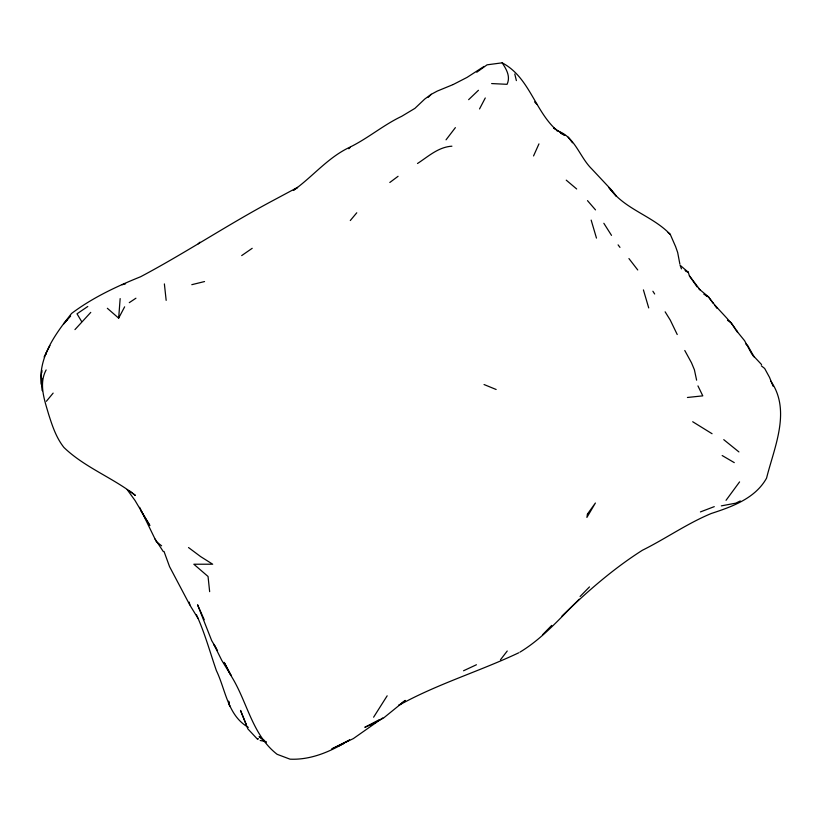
<?xml version="1.0" encoding="UTF-8"?>
<svg xmlns="http://www.w3.org/2000/svg" width="822" height="822" viewBox="0 0 822 822"><rect width="100%" height="100%" fill="white"/><g stroke="black" fill="none" stroke-linecap="round" stroke-linejoin="round"><path stroke-width="1.23" d="M41.1 384.162C38.5 356.635 55.464 333.876 71.565 313.459C92.485 297.718 116.457 286.467 140.644 276.726C185.741 252.806 228.136 224.385 273.243 200.414L297.574 187.395L294.482 189.687M41.963 378.603L42.384 390.779L41.306 375.479M41.285 375.86L41.665 370.085L41.747 372.52M107.343 308.281L118.656 318.155L120.156 298.592M46.011 354.282L46.525 352.227M46.145 369.941C38.542 383.895 44.522 400.201 48.632 414.278C52.351 425.971 56.194 437.664 63.911 447.445C84.604 467.42 112.758 477.644 135.342 495.378L129.434 490.898M258.272 738.454L257.882 739.44L257.378 739.081L247.823 728.847L240.507 710.393L246.035 723.977M533.55 155.944L538.955 143.881M44.111 356.964L49.926 345.559M479.534 108.936L485.278 97.972M118.656 318.155L124.636 306.832M387.162 695.813L373.609 717.205M739.574 481.898L726.042 500.31M446.038 139.832L455.378 127.626M500.475 659.768L507.236 651.003M46.381 401.28L53.142 393.111M350.285 220.532L356.769 212.785M74.956 329.591L90.759 312.391M67.589 319.481L63.715 323.837L70.63 316.028M348.826 148.772L350.511 147.015M542.479 634.851L551.685 625.408M580.085 596.495L589.477 586.908M561.981 616.027C586.774 591.932 613.099 568.865 642.311 550.308L642.414 550.247C665.728 538.657 687.161 523.511 711.256 513.503C732.135 506.64 755.161 498.553 766.556 478.157C774.242 447.26 791.37 410.795 770.841 381.182M428.241 97.325L431.252 94.304L437.345 91.047L452.984 84.625M579.181 599.248C560.368 617.856 542.828 638.304 519.956 652.134M476.76 72.244L487.086 64.825L502.16 62.832C529.132 76.991 534.598 110.138 556.083 129.722L553.627 127.811L564.837 135.373L560.625 133.246M198.236 243.836L199.921 242.213M468.632 99.668L478.445 90.286M293.362 190.478C312.761 176.709 327.927 157.382 349.895 147.189M389.813 182.484L398.064 176.309M431.252 94.304L424.769 99.03L414.894 108.381L401.681 116.323C383.853 124.769 368.708 137.726 351.086 146.573M241.689 255.591L252.2 248.306M87.79 306.483L77.011 313.809L81.707 321.649M129.28 302.65L135.938 298.211M382.775 717.925L353.357 738.598L331.872 748.883L349.648 739.995L337.729 746.345L343.73 743.417C327.372 752.901 309.257 760.031 290.022 759.168L277.127 754.308C252.375 735.145 247.473 702.584 231.917 677.164L224.17 662.347L231.136 675.674L221.755 660.343L213.771 644.253L215.713 647.417M484.024 66.428L467.05 77.402L453.23 84.512M417.504 163.496C428.334 156.478 438.332 147.025 451.915 146.193M379.281 719.712L364.824 727.306L375.798 722.579L369.561 725.384L383.473 718.089L405.256 700.426L398.619 705.44C436.914 684.089 479.298 671.471 518.795 652.771M740.293 500.958L735.731 503.167L721.336 505.869M463.557 670.762L476.431 664.751M700.416 511.921L714.267 506.64M122.139 284.751L125.581 283.796M491.638 83.567L507.071 84.317C510.739 76.415 506.362 69.243 502.16 62.832M191.803 284.679L204.544 281.556M687.428 397.478L702.789 395.855L697.95 385.908M260.163 740.478L266.236 741.66M556.833 130.76C574.619 135.866 579.51 157.002 591.748 168.911L610.88 189.327L616.5 196.314L609.071 187.796M484.045 384.532L496.149 389.494M686.041 271.301L688.23 272.236L689.411 275.822L697.107 286.929M705.985 295.673L708.533 296.906C717.205 309.575 729.689 319.049 737.611 332.201L736.255 330.465M263.883 740.375L264.571 740.704L259.156 736.481L266.143 742.605M703.838 294.204L708.235 296.701M685.065 270.417L688.23 272.236L680.082 265.229L681.459 268.886M722.178 455.542L734.272 462.622M712.058 433.718L692.699 421.737M727.521 320.303L731.231 322.779L735.577 329.601M248.326 727.357C227.591 715.459 225.793 690.151 216.371 670.577C209.898 651.877 204.709 632.673 196.396 614.661M188.515 547.544L200.599 556.576L212.682 564.211L193.838 564.231L208.048 576.479L209.651 591.655M723.75 439.657L738.916 451.925M745.831 344.038L747.66 345.476L754.113 356.871L752.705 355.207M161.605 545.818L156.314 541.626L139.637 507.338M761.326 365.8L764.655 368.462L769.536 377.39L773.091 386.217M698.762 288.728L708.287 296.68M566.245 180.152L576.674 188.978M668.091 232.554L670.279 234.414L675.653 246.734L677.677 252.529L679.866 264.067M752.88 355.31L761.583 364.578M534.588 101.897L537.054 104.538M608.968 187.508C624.473 209.466 652.319 215.539 670.279 234.414M587.494 200.63L595.508 209.887M736.327 330.526L744.588 340.709L752.007 354.374M628.933 258.56L637.749 269.976M689.411 275.822L700.169 290.012M568.208 137.13L572.482 142.802M618.093 244.874L619.963 247.381M708.533 296.906L713.465 303.554M714.873 305.445L716.979 308.301M127.194 489.645L135.034 500.506L149.851 525.494L140.932 510.75M245.85 724.161L246.487 725.107M155.132 539.129L163.311 551.583M652.884 291.245L654.661 293.988M603.841 223.286L611.506 235.369M217.542 650.582L211.686 640.605L197.568 604.787L204.216 619.696M665.132 311.826L670.269 320.107L677.225 334.523M190.375 605.906L197.876 618.154M684.777 350.501L691.497 362.79L694.395 369.746L696.614 380.175M164.03 551.47L169.548 566.625L189.964 605.269L189.194 602.115M591.162 220.111L596.474 238.092M643.41 289.899L648.722 307.931M516.38 80.607L514.778 74.011M228.608 701.515L229.667 706.036L228.66 701.166M164.379 283.919L166.167 300.369M587.442 514.079L586.898 517.428L595.395 503.023L587.442 514.079"/></g></svg>
